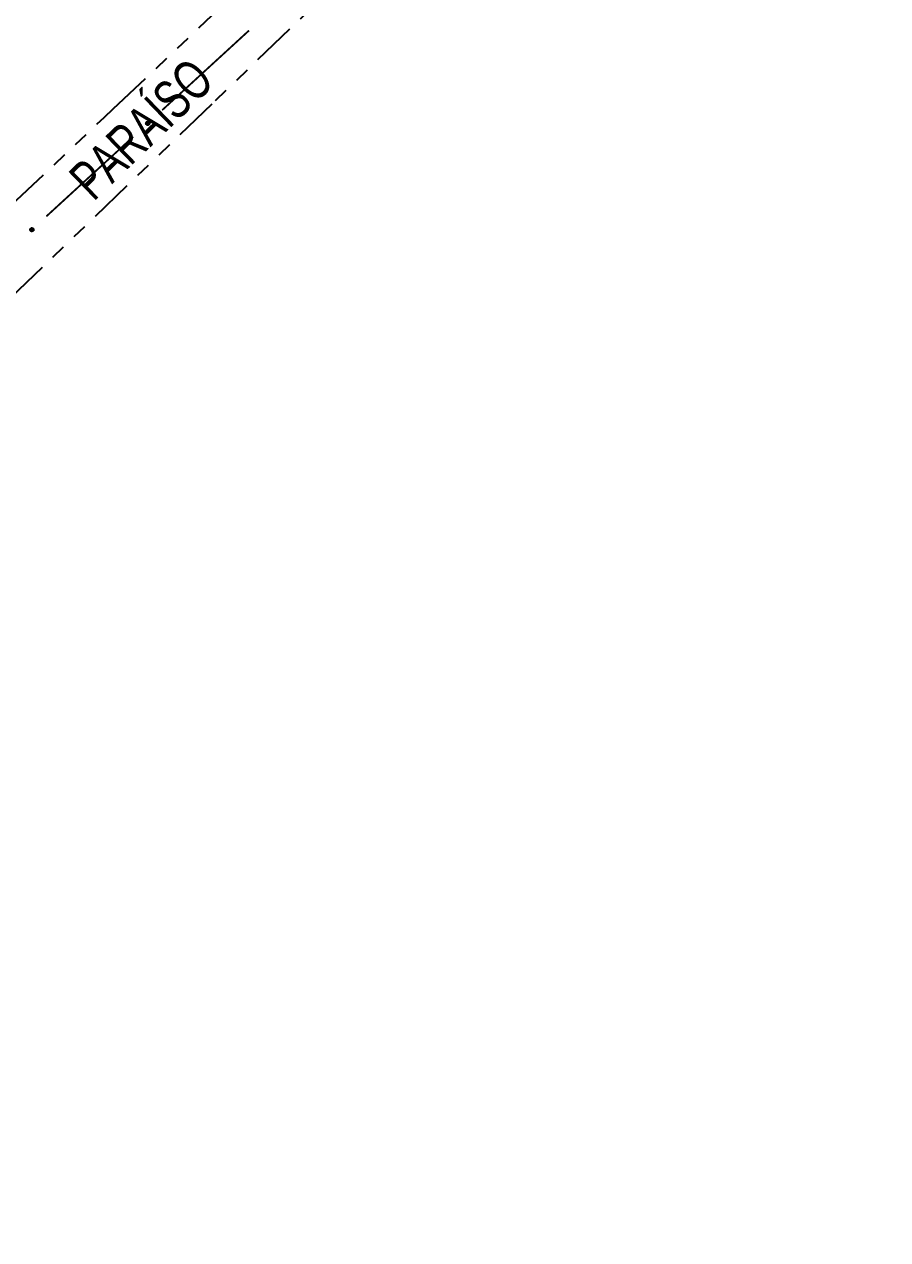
# Model space of a CAD drawing. Extents: x 212200 to 214553, y 4880545 to 4882659.
# Drawn here: x 213615.4 to 213703.3, y 4882133.4 to 4882257.2 of the extents above; entities that cross this region are included whole.
import ezdxf

# ---------------------------------------------------------------- set-up
doc = ezdxf.new("R2010")
doc.units = 0
doc.header["$LTSCALE"] = 1.5
doc.header["$MEASUREMENT"] = 0
doc.linetypes.add('TRACO_25', pattern=[8, 3, -1, 1, -1, 1, -1])
for name, color, linetype in [('SV-EIXO-ROD-ESTR', 7, 'CONTINUOUS'), ('SV-EST-M-N-PAV', 20, 'CONTINUOUS'), ('SV-TXT-EST-M-N-PAV', 7, 'CONTINUOUS')]:
    doc.layers.add(name, color=color, linetype=linetype)
doc.styles.add('ARIAL', font='ARIAL.SHX')

msp = doc.modelspace()

# ---------------------------------------------------------------- linework, layer by layer
at = {"layer": 'SV-EIXO-ROD-ESTR', "const_width": 0.18}
for points in [[(213638.253357, 4882256.552298), (213629.407507, 4882248.443603)], [(213626.458891, 4882245.740704), (213617.613041, 4882237.632009)]]:
    msp.add_lwpolyline(points, dxfattribs=at)
at = {"layer": 'SV-EIXO-ROD-ESTR'}
for points in [[(213628.113498, 4882247.108096), (213628.112066, 4882247.059208), (213628.100839, 4882247.017485), (213628.081458, 4882246.98538), (213628.056935, 4882246.961476), (213628.029092, 4882246.939847), (213627.996209, 4882246.924233), (213627.955875, 4882246.914988), (213627.906824, 4882246.91608), (213627.864838, 4882246.930391), (213627.832347, 4882246.947707), (213627.805949, 4882246.971844), (213627.78539, 4882246.999244), (213627.770301, 4882247.033937), (213627.761331, 4882247.074903), (213627.763623, 4882247.124199), (213627.774911, 4882247.165028), (213627.794472, 4882247.195589), (213627.818905, 4882247.221974), (213627.847595, 4882247.243715), (213627.879961, 4882247.258856), (213627.921225, 4882247.267813), (213627.96985, 4882247.264906), (213628.010701, 4882247.254113), (213628.041528, 4882247.234986), (213628.066963, 4882247.210347), (213628.088996, 4882247.182685), (213628.106067, 4882247.150284), (213628.113498, 4882247.108096)], [(213616.319032, 4882236.296502), (213616.3176, 4882236.247614), (213616.306372, 4882236.205891), (213616.286992, 4882236.173786), (213616.262469, 4882236.149882), (213616.234626, 4882236.128253), (213616.201743, 4882236.112639), (213616.161409, 4882236.103394), (213616.112358, 4882236.104486), (213616.070372, 4882236.118797), (213616.037881, 4882236.136113), (213616.011482, 4882236.16025), (213615.990924, 4882236.18765), (213615.975835, 4882236.222343), (213615.966865, 4882236.263309), (213615.969157, 4882236.312605), (213615.980445, 4882236.353434), (213616.000006, 4882236.383995), (213616.024439, 4882236.41038), (213616.053129, 4882236.432121), (213616.085495, 4882236.447262), (213616.126759, 4882236.456219), (213616.175384, 4882236.453312), (213616.216234, 4882236.442519), (213616.247062, 4882236.423392), (213616.272496, 4882236.398753), (213616.29453, 4882236.37109), (213616.311601, 4882236.338689), (213616.319032, 4882236.296502)]]:
    msp.add_lwpolyline(points, close=True, dxfattribs=at)
for points in [[(213627.921225, 4882247.267813), (213627.761331, 4882247.074903)], [(213627.879961, 4882247.258856), (213627.763623, 4882247.124199)], [(213627.943741, 4882247.262637), (213627.767715, 4882247.056854)], [(213627.898141, 4882247.257859), (213627.767882, 4882247.105136)], [(213627.96985, 4882247.264906), (213627.770301, 4882247.033937)], [(213627.861008, 4882247.247885), (213627.773666, 4882247.14931)], [(213627.847595, 4882247.243715), (213627.774911, 4882247.165028)], [(213627.987999, 4882247.258781), (213627.780623, 4882247.020559)], [(213628.010701, 4882247.254113), (213627.78539, 4882246.999244)], [(213628.023036, 4882247.242771), (213627.797555, 4882246.987953)], [(213628.041528, 4882247.234986), (213627.805949, 4882246.971844)], [(213628.052039, 4882247.221229), (213627.818678, 4882246.96289)], [(213628.066963, 4882247.210347), (213627.832347, 4882246.947707)], [(213628.075928, 4882247.193149), (213627.853464, 4882246.941096)], [(213628.088996, 4882247.182685), (213627.864838, 4882246.930391)], [(213628.09395, 4882247.163392), (213627.889508, 4882246.926008)], [(213628.106067, 4882247.150284), (213627.906824, 4882246.91608)], [(213628.107948, 4882247.129947), (213627.932676, 4882246.919303)], [(213628.113498, 4882247.108096), (213627.955875, 4882246.914988)], [(213628.111636, 4882247.081498), (213627.981209, 4882246.924919)], [(213628.112066, 4882247.059208), (213627.996209, 4882246.924233)], [(213628.105768, 4882247.035396), (213628.01851, 4882246.938749)], [(213628.100839, 4882247.017485), (213628.029092, 4882246.939847)], [(213616.126759, 4882236.456219), (213615.966865, 4882236.263309)], [(213616.085495, 4882236.447262), (213615.969157, 4882236.312605)], [(213616.149274, 4882236.451043), (213615.973248, 4882236.24526)], [(213616.103675, 4882236.446265), (213615.973416, 4882236.293542)], [(213616.175384, 4882236.453312), (213615.975835, 4882236.222343)], [(213616.066542, 4882236.43629), (213615.9792, 4882236.337716)], [(213616.053129, 4882236.432121), (213615.980445, 4882236.353434)], [(213616.193532, 4882236.447187), (213615.986157, 4882236.208965)], [(213616.216234, 4882236.442519), (213615.990924, 4882236.18765)], [(213616.22857, 4882236.431177), (213616.003089, 4882236.176359)], [(213616.247062, 4882236.423392), (213616.011482, 4882236.16025)], [(213616.257572, 4882236.409635), (213616.024212, 4882236.151296)], [(213616.272496, 4882236.398753), (213616.037881, 4882236.136113)], [(213616.281462, 4882236.381555), (213616.058998, 4882236.129502)], [(213616.29453, 4882236.37109), (213616.070372, 4882236.118797)], [(213616.299483, 4882236.351798), (213616.095042, 4882236.114414)], [(213616.311601, 4882236.338689), (213616.112358, 4882236.104486)], [(213616.313482, 4882236.318353), (213616.13821, 4882236.107708)], [(213616.319032, 4882236.296502), (213616.161409, 4882236.103394)], [(213616.31717, 4882236.269904), (213616.186743, 4882236.113325)], [(213616.3176, 4882236.247614), (213616.201743, 4882236.112639)], [(213616.311302, 4882236.223802), (213616.224044, 4882236.127155)], [(213616.306372, 4882236.205891), (213616.234626, 4882236.128253)]]:
    msp.add_lwpolyline(points, dxfattribs=at)
at = {"layer": 'SV-EST-M-N-PAV', "linetype": 'TRACO_25'}
for points in [[(213653.112989, 4882450.226043, 5.974778), (213655.140484, 4882448.809805, 6.285683), (213683.534693, 4882429.937469, 6.285683), (213693.175134, 4882421.704442, 6.295712), (213698.905125, 4882411.841788, 6.265624), (213700.449791, 4882407.058047, 6.085099), (213701.444751, 4882400.70945, 6.085099), (213703.313789, 4882379.955571, 5.714019), (213702.42494, 4882346.828043, 5.483348), (213702.251435, 4882338.70866, 5.483348), (213700.870346, 4882321.125869, 5.483348), (213699.589988, 4882316.74533, 5.533494), (213694.248929, 4882306.414448, 5.533494), (213681.056978, 4882293.044356, 5.553552), (213651.01989, 4882264.998896, 4.733051), (213634.462102, 4882249.061993, 5.721703), (213587.531846, 4882203.89153, 5.721703), (213581.253241, 4882196.491841, 5.812498), (213580.674471, 4882188.782129, 5.802409)], [(213443.588178, 4882133.445529, 8.657394), (213503.411807, 4882160.443634, 7.537595), (213504.358158, 4882160.946078, 7.537595), (213530.971055, 4882175.075584, 7.537595), (213544.036904, 4882182.012597, 7.15424), (213556.305975, 4882185.012413, 6.559031), (213556.895946, 4882185.052408, 6.559031), (213565.304953, 4882189.382198, 5.933557), (213570.38375, 4882195.841929, 5.671261), (213576.922203, 4882204.151584, 5.721703), (213587.870241, 4882214.051153, 5.610732), (213623.543625, 4882247.739697, 4.470755), (213624.42817, 4882248.576049, 4.470755), (213635.181107, 4882258.743129, 4.470755)]]:
    msp.add_polyline3d(points, dxfattribs=at)

# ---------------------------------------------------------------- texts
at = {"layer": 'SV-TXT-EST-M-N-PAV', "style": 'ARIAL', "width": 0.7}
msp.add_text('PARAÍSO', height=4, rotation=44, dxfattribs=at).set_placement((213622.419194, 4882239.067904))

doc.saveas('drawing.dxf')
